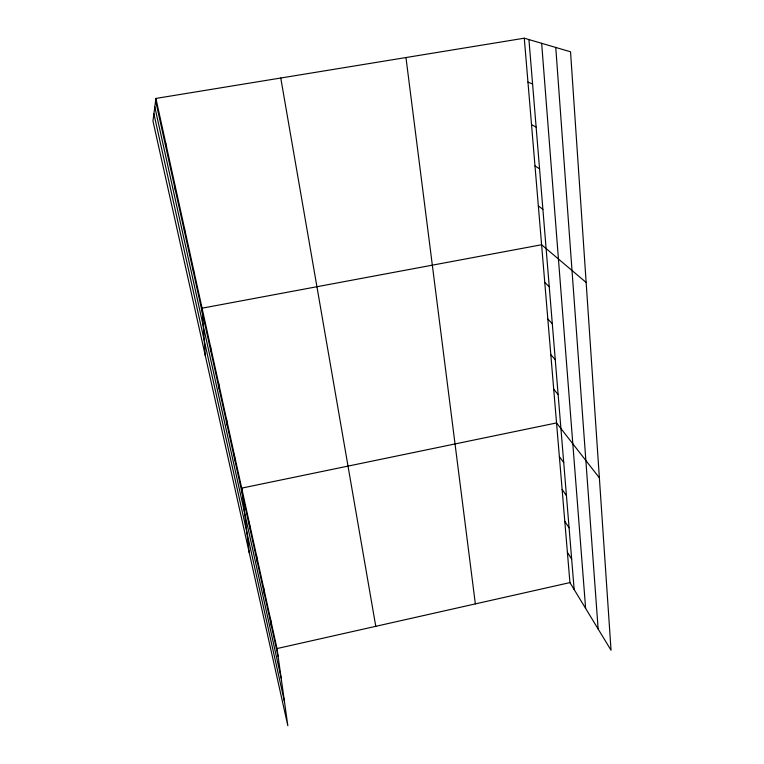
<?xml version="1.0" encoding="UTF-8"?>
<svg xmlns="http://www.w3.org/2000/svg" width="764" height="764" viewBox="0 0 764 764"><rect width="100%" height="100%" fill="white"/><g stroke="black" fill="none" stroke-linecap="round" stroke-linejoin="round"><path stroke-width="1.15" d="M175.243 189.749L175.262 186.378M165.587 145.962L165.74 143.116M155.904 98.432L152.962 121.065L287.847 725.8L277.007 648.56L155.904 98.432L524.276 38.2L570.536 51.799L611.038 650.221L569.934 582.598L524.276 38.2M277.007 648.56L569.934 582.598M527.962 82.101L532.584 84.021M531.524 124.647L536.127 127.091M534.991 165.903L539.565 168.834M538.343 205.917L542.889 209.307M586.15 282.46L541.6 244.747L202.078 308.188L205.268 355.594M544.761 282.46L549.259 286.691M547.836 319.085L552.296 323.697M550.825 354.677L555.256 359.643M553.728 389.277L558.131 394.577M599.377 477.863L556.545 422.931L241.691 488.12L249.274 552.859M559.372 456.643L563.717 462.564M562.123 489.428L566.439 495.635M564.797 521.334L569.084 527.8M567.404 552.372L571.663 559.095M153.898 113.807L284.437 701.495M155.608 100.695L278.125 656.486M154.805 106.903L281.133 677.974M280.76 78.014L375.773 626.318M270.341 618.248L271.392 625.945M263.475 587.086L264.468 594.535M256.417 555.036L257.344 562.218M405.961 57.548L475.351 603.894M249.159 522.06L250.009 528.955M234.223 454.208L234.92 460.491M226.545 419.302L227.147 425.252M218.628 383.366L219.153 388.952M528.927 39.566L574.165 589.55M210.482 346.35L210.902 351.545M541.657 43.309L585.625 608.402M555.762 47.454L598.136 628.992M193.416 268.842L193.636 273.197M184.487 228.264L184.582 232.141"/></g></svg>
